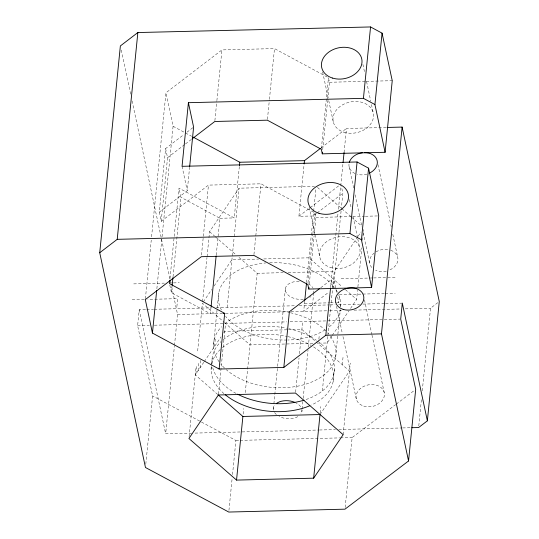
<?xml version="1.0" encoding="UTF-8"?>
<svg xmlns="http://www.w3.org/2000/svg" width="539" height="539" viewBox="0 0 539 539"><rect width="100%" height="100%" fill="white"/><g stroke="black" fill="none" stroke-linecap="round" stroke-linejoin="round"><path stroke-width="0.4" stroke-dasharray="2.69 2.02" d="M145.799 464.173L152.611 395.922L137.634 325.61L139.224 309.656L145.921 309.487M145.389 298.754L151.243 240.151M151.574 236.803L165.951 92.796L221.947 49.905L274.492 48.598L328.46 77.697L329.437 82.258L327.692 99.742M314.19 234.95L315.935 217.473L314.965 212.912L260.997 183.812L208.452 185.113L161.201 221.313L159.254 212.191L165.608 148.562L183.604 134.777M161.201 221.313L167.548 157.684L165.608 148.562M156.869 288.702L161.969 237.632M162.05 236.796L173.08 126.281L165.951 92.796M169.987 278.575L179.015 188.151L234.216 217.918L239.356 166.403M211.045 307.021L210.378 313.718L171.429 292.717L172.096 286.02M173.019 276.81L180.956 197.274L179.015 188.151M159.254 212.191L187.255 190.745L189.593 167.299M176.88 306.617L177.675 298.66L147.868 299.401M191.716 433.167L165.662 433.814L174.407 346.213M174.488 345.384L177.567 314.513L171.099 284.12M201.471 255.028L208.452 185.113M214.886 120.655L216.799 101.507M216.88 100.678L221.947 49.905M189.088 436.819L196.061 366.918M197.658 350.963L202.421 303.241L224.345 322.423M202.583 301.577L206.989 257.487M207.07 256.658L209.556 231.703L239.053 188.192L314.486 186.319M195.94 373.877L196.735 365.92M198.069 370.738L198.864 362.787M200.077 367.773L200.872 359.823M216.227 255.115L219.905 218.275L180.956 197.274M211.113 369.397L211.436 366.217M211.51 365.422L212.4 356.441M213.505 345.492L217.177 308.658M217.251 307.843L218.76 292.771M214.522 346.462L215.317 338.505M218.497 394.15L225.558 323.4L286.741 321.884M227.148 307.446L234.155 237.268M234.236 236.439L239.053 188.192M253.936 254.556L260.997 183.812M267.432 119.348L269.345 100.207M269.426 99.371L274.492 48.598M228.94 510.386L232.1 478.753M232.511 474.596L235.92 440.471L152.611 395.922M243.129 414.08L243.682 408.515M245.272 392.608L257.177 273.3L238.379 256.881M273.374 408.872L273.792 404.701M273.879 403.866L285.401 288.405M316.508 213.437L313.213 215.957L298.902 216.314L304.043 164.793M295.608 392.237L299.037 357.909M299.455 353.719L302.669 321.487M304.73 300.944L303.686 311.394L328.716 292.226M306.556 282.611L311.219 235.954M311.266 235.354L313.59 212.063M313.671 211.234L315.915 188.771M307.985 282.827L312.809 234.553M312.889 233.717L314.965 212.912M321.399 148.447L328.46 77.697M309.292 284.06L314.109 235.786M322.706 149.68L327.604 100.571M301.853 411.702L302.022 410.031M302.136 408.865L302.884 401.353M303.188 398.355L308.018 349.959M308.295 347.129L313.597 294.065M313.624 293.735L313.873 291.228A14.337 8.968 5.7 0 0 313.375 288.87M318.886 339.112L319.203 335.932M330.636 287.051L338.068 212.602M338.404 209.253L342.986 163.364M344.064 152.557L346.469 128.464L386.335 127.473M320.159 412.962L320.799 406.601M322.383 390.694L327.813 336.316M327.894 335.48L334.295 271.387L357.701 236.857M333.324 288.695L341.106 210.756M341.187 209.92L342.851 193.258L341.396 186.42M337.097 302.635L338.775 302.595L339.57 294.644L361.992 294.092M333.156 381.511L334.443 368.555M335.541 357.606L340.304 309.885A61.453 38.424 5.7 0 1 328.285 327.618M340.635 306.556L340.796 304.885M342.278 364.741L343.073 356.784M343.141 434.67L350.289 363.091M350.559 308.402L356.643 299.414L357.559 290.265M357.889 286.937L361.79 247.839M362.538 240.354L362.868 237.025M362.956 236.197L363.616 229.54M345.155 507.502L352.135 437.58L395.619 404.614M418.79 425.864L421.532 398.334M422.286 390.829L430.526 308.234L438.025 302.494M203.358 301.86L211.78 289.43M214.124 285.973L231.911 259.731L258.733 259.064M203.803 362.275L195.273 374.868L217.204 394.022M204.274 361.588L221.037 336.848M223.833 332.731L224.763 331.357L287.624 329.794M358.166 236.163L360.975 232.019M331.829 336.06L327.146 342.972L317.087 343.222M332.3 335.366L348.686 311.171M320.004 414.552L349.494 371.041L301.874 329.444L288.466 329.774M186.939 132.223L193.609 127.116M167.548 157.684L184.857 144.425M185.517 143.913L191.507 139.325M321.129 147.868L346.469 128.464M298.902 216.314L309.568 208.142M310.235 207.63L339.577 185.16M317.161 212.932L342.851 193.258M320.712 287.745L331.384 279.573L333.163 287.934M396.293 404.102L414.356 390.411M329.437 82.258L365.442 81.369M366.277 81.342L392.237 80.702M219.905 218.275L234.216 217.918M315.935 217.473L351.947 216.577M352.782 216.557L364.505 216.267M365.348 216.247L378.742 215.91M263.766 258.942L309.022 257.817L342.231 286.829M257.177 273.3L283.164 272.66M288.19 272.532L334.295 271.387M133.726 283.885L164.361 283.123M170.156 282.982L172.635 282.921M173.464 282.901L179.258 282.753M341.153 278.737L372.719 277.956M373.547 277.935L396.805 277.356M132.143 299.792L144.56 299.482M362.821 294.065L384.422 293.533M385.25 293.512L395.215 293.263M304.481 303.444L329.572 302.824M330.407 302.803L336.262 302.655M146.756 309.467L153.46 309.298M154.295 309.278L211.241 307.85M216.26 307.722L295.042 305.761M299.233 305.66L329.396 304.919M330.239 304.899L335.265 304.771M338.62 304.69L359.567 304.178M362.915 304.09L384.705 303.558M385.54 303.538L402.303 303.127M177.567 314.513L222.162 313.428M225.47 313.321L290.184 311.717M291.02 311.697L328.837 310.76M329.679 310.74L341.443 310.444M354.049 310.134L401.117 308.968M405.315 308.86L430.526 308.234M137.634 325.61L149.357 325.32M154.383 325.192L223.88 323.447M290.097 321.803L399.877 319.101M312.896 343.33L250.035 344.886L224.972 322.969M195.071 433.086L318.61 430.021M319.452 429.994L335.42 429.603M338.782 429.516L401.811 427.953M402.653 427.932L411.055 427.723M235.92 440.471L239.262 440.383M240.098 440.363L339.597 437.897M340.432 437.877L352.135 437.58M173.08 126.281L191.608 136.273M317.417 187.37L341.227 208.169M341.854 208.721L350.626 216.382M351.253 216.927L361.905 226.232M345.364 289.564L356.643 299.414M209.556 231.703L214.569 236.082M215.196 236.628L235.873 254.691M362.895 64.33L364.815 73.365M366.567 81.571L370.765 101.278M371.465 104.559L373.21 112.766M377.974 164.631L391.24 226.919M392.81 234.297L397.701 257.244M349.157 166.975L353.699 188.286M355.093 194.842L361.73 225.989M363.124 232.545L369.761 263.692M322.625 71.896L328.574 99.809M328.75 100.625L333.297 121.976M349.4 199.545L351.32 208.573M353.072 216.786L357.62 238.13M357.788 238.952L359.715 247.98M364.479 299.839L371.809 334.261M371.984 335.083L384.206 392.459M334.119 280.738L335.844 288.837M336.013 289.645L336.875 293.688M337.569 296.928L338.775 302.595M336.538 306.28L342.299 333.331M342.993 336.606L356.266 398.9M309.13 207.104L319.795 257.184M182.054 166.322L187.255 190.745M121.241 50.046L130.687 94.399M132.089 100.968L170.048 279.195M170.223 280.017L170.924 283.305M169.812 285.118L171.429 292.717M139.224 309.656L165.662 433.814M390.721 250.231A14.337 10.975 -12 0 1 397.897 260.115A14.337 10.975 -12 0 1 388.707 270.41M386.322 271.13A14.337 10.975 -12 0 1 375.683 270.288M371.816 267.526A14.337 10.975 -12 0 1 374.039 253.202M375.986 251.848A14.337 10.975 -12 0 1 388.471 249.624M366.931 174.097A14.337 10.975 -12 0 1 357.242 174.333M355.086 173.571A14.337 10.975 -12 0 1 348.962 164.105M310.956 296.531A14.337 8.968 5.7 0 1 309.73 297.346M303.336 299.3A14.337 8.968 5.7 0 1 285.414 290.75A14.337 8.968 5.7 0 1 299.522 281.405M308.241 283.77A14.337 8.968 5.7 0 1 312.768 287.725M301.84 409.35A14.337 8.968 5.7 0 1 300.903 413.912M297.824 416.654A14.337 8.968 5.7 0 1 279.013 416.337M276.366 414.518A14.337 8.968 5.7 0 1 274.486 412.382M273.509 410.058A14.337 8.968 5.7 0 1 274.445 405.496M294.772 402.33A14.337 8.968 5.7 0 1 301.469 408.178M330.474 336.376A61.453 38.424 5.7 0 1 306.475 383.943A61.453 38.424 5.7 0 1 226.313 369.693M224.534 368.063A61.453 38.424 5.7 0 1 220.855 364.088M219.063 361.716A61.453 38.424 5.7 0 1 221.59 326.688M224.83 323.696A61.453 38.424 5.7 0 1 289.611 312.559M290.386 312.728A61.453 38.424 5.7 0 1 326.668 331.707M327.705 332.853A61.453 38.424 5.7 0 1 328.682 334.012M317.72 341.241A61.453 38.424 5.7 0 1 305.546 399.682M236.075 393.423A61.453 38.424 5.7 0 1 212.629 367.227M212.022 363.609A61.453 38.424 5.7 0 1 221.017 341.625M223.234 339.651A61.453 38.424 5.7 0 1 286.458 328.184M288.796 328.682A61.453 38.424 5.7 0 1 316.326 340.257M313.597 346.934A61.453 38.424 5.7 0 1 311.434 405.011M223.928 393.605A61.453 38.424 5.7 0 1 211.234 366.884M211.766 363.69A61.453 38.424 5.7 0 1 220.222 349.575M222.439 347.608A61.453 38.424 5.7 0 1 287.226 336.464M288.001 336.639A61.453 38.424 5.7 0 1 310.888 345.31M325.091 329.855A61.453 38.424 5.7 0 1 287.772 340.015M286.977 340.035A61.453 38.424 5.7 0 1 225.619 316.366M221.414 309.999A61.453 38.424 5.7 0 1 265.767 262.944M269.709 262.695A61.453 38.424 5.7 0 1 334.375 287.469M336.04 289.861A61.453 38.424 5.7 0 1 337.65 292.657M338.647 294.786A61.453 38.424 5.7 0 1 340.749 306.563M330.548 267.472A20.482 15.678 -12 0 0 360.025 250.008A20.482 15.678 -12 0 0 328.696 240.266A20.482 15.678 -12 0 0 330.548 267.472M363.785 406.103A14.337 10.975 -12 0 0 384.422 393.881A14.337 10.975 -12 0 0 362.491 387.063A14.337 10.975 -12 0 0 363.785 406.103M344.044 132.257A20.482 15.678 -12 0 0 373.52 114.794A20.482 15.678 -12 0 0 342.191 105.058A20.482 15.678 -12 0 0 344.044 132.257"/><path stroke-width="0.81" d="M411.897 427.703L418.621 427.535L427.366 420.838L402.303 303.127L400.713 319.081L415.69 389.394L408.549 460.98L344.994 509.166L228.772 512.05L145.469 467.502L99.728 252.737L120.365 45.943L137.856 32.542L370.562 26.95L382.057 33.148L392.237 80.702L385.095 152.281L322.288 153.844L321.318 149.283L267.351 120.184L214.805 121.484L192.174 138.819M99.728 252.737L117.219 239.336L137.856 32.542M408.549 460.98L381.477 333.877L325.825 335.258L283.817 367.436L219.13 369.04L152.443 333.075L156.701 290.38M169.825 280.246L169.489 283.595L224.689 313.361L219.13 369.04M385.095 152.281L374.928 104.546L363.434 98.347L188.407 102.693L182.054 166.322L357.087 161.976L368.575 168.175L378.742 215.91L371.6 287.496L308.793 289.052L307.823 284.491L253.856 255.392L201.31 256.699L145.308 299.59L152.443 333.075M172.184 285.178L172.931 277.646M189.681 166.463L193.609 127.116L188.407 102.693M211.133 306.186L216.146 255.951M239.437 165.567L239.774 162.246L193.09 137.068M236.54 480.094L188.919 438.497L218.41 394.986L295.527 393.072L343.141 434.67L313.651 478.181L236.54 480.094L242.887 416.465L217.83 394.575M283.817 367.436L289.376 311.751L319.384 288.769M304.131 163.964L304.461 160.642L320.462 148.38M304.811 300.108L306.475 283.447M308.793 289.052L308.962 287.388M322.288 153.844L322.457 152.18M325.825 335.258L330.555 287.887M343.067 162.529L344.064 152.557M313.651 478.181L320.004 414.552L242.887 416.465M371.6 287.496L361.433 239.761L349.939 233.562L357.087 161.976M363.434 98.347L370.562 26.95M361.433 239.761L368.575 168.175M374.928 104.546L382.057 33.148M381.477 333.877L402.114 127.083L387.164 127.453M427.366 420.838L439.272 301.537L402.114 127.083M239.774 162.246L304.461 160.642M117.219 239.336L349.939 233.562M223.005 313.408L224.689 313.361M364.243 152.618A14.337 10.975 -12 0 1 377.105 160.528A14.337 10.975 -12 0 1 369.249 173.221M349.232 162.643A14.337 10.975 -12 0 1 362.383 152.759M276.298 403.57A14.337 8.968 5.7 0 1 294.772 402.33M304.023 400.167A61.453 38.424 5.7 0 1 237.504 394.171M309.871 405.705A61.453 38.424 5.7 0 1 225.174 394.663M343.188 309.386A14.337 10.975 -12 0 0 363.825 297.157A14.337 10.975 -12 0 0 341.894 290.339A14.337 10.975 -12 0 0 343.188 309.386M319.007 213.289A20.482 15.678 -12 0 0 348.49 195.825A20.482 15.678 -12 0 0 317.154 186.083A20.482 15.678 -12 0 0 319.007 213.289M332.502 78.074A20.482 15.678 -12 0 0 361.986 60.611A20.482 15.678 -12 0 0 330.65 50.875A20.482 15.678 -12 0 0 332.502 78.074"/></g></svg>
